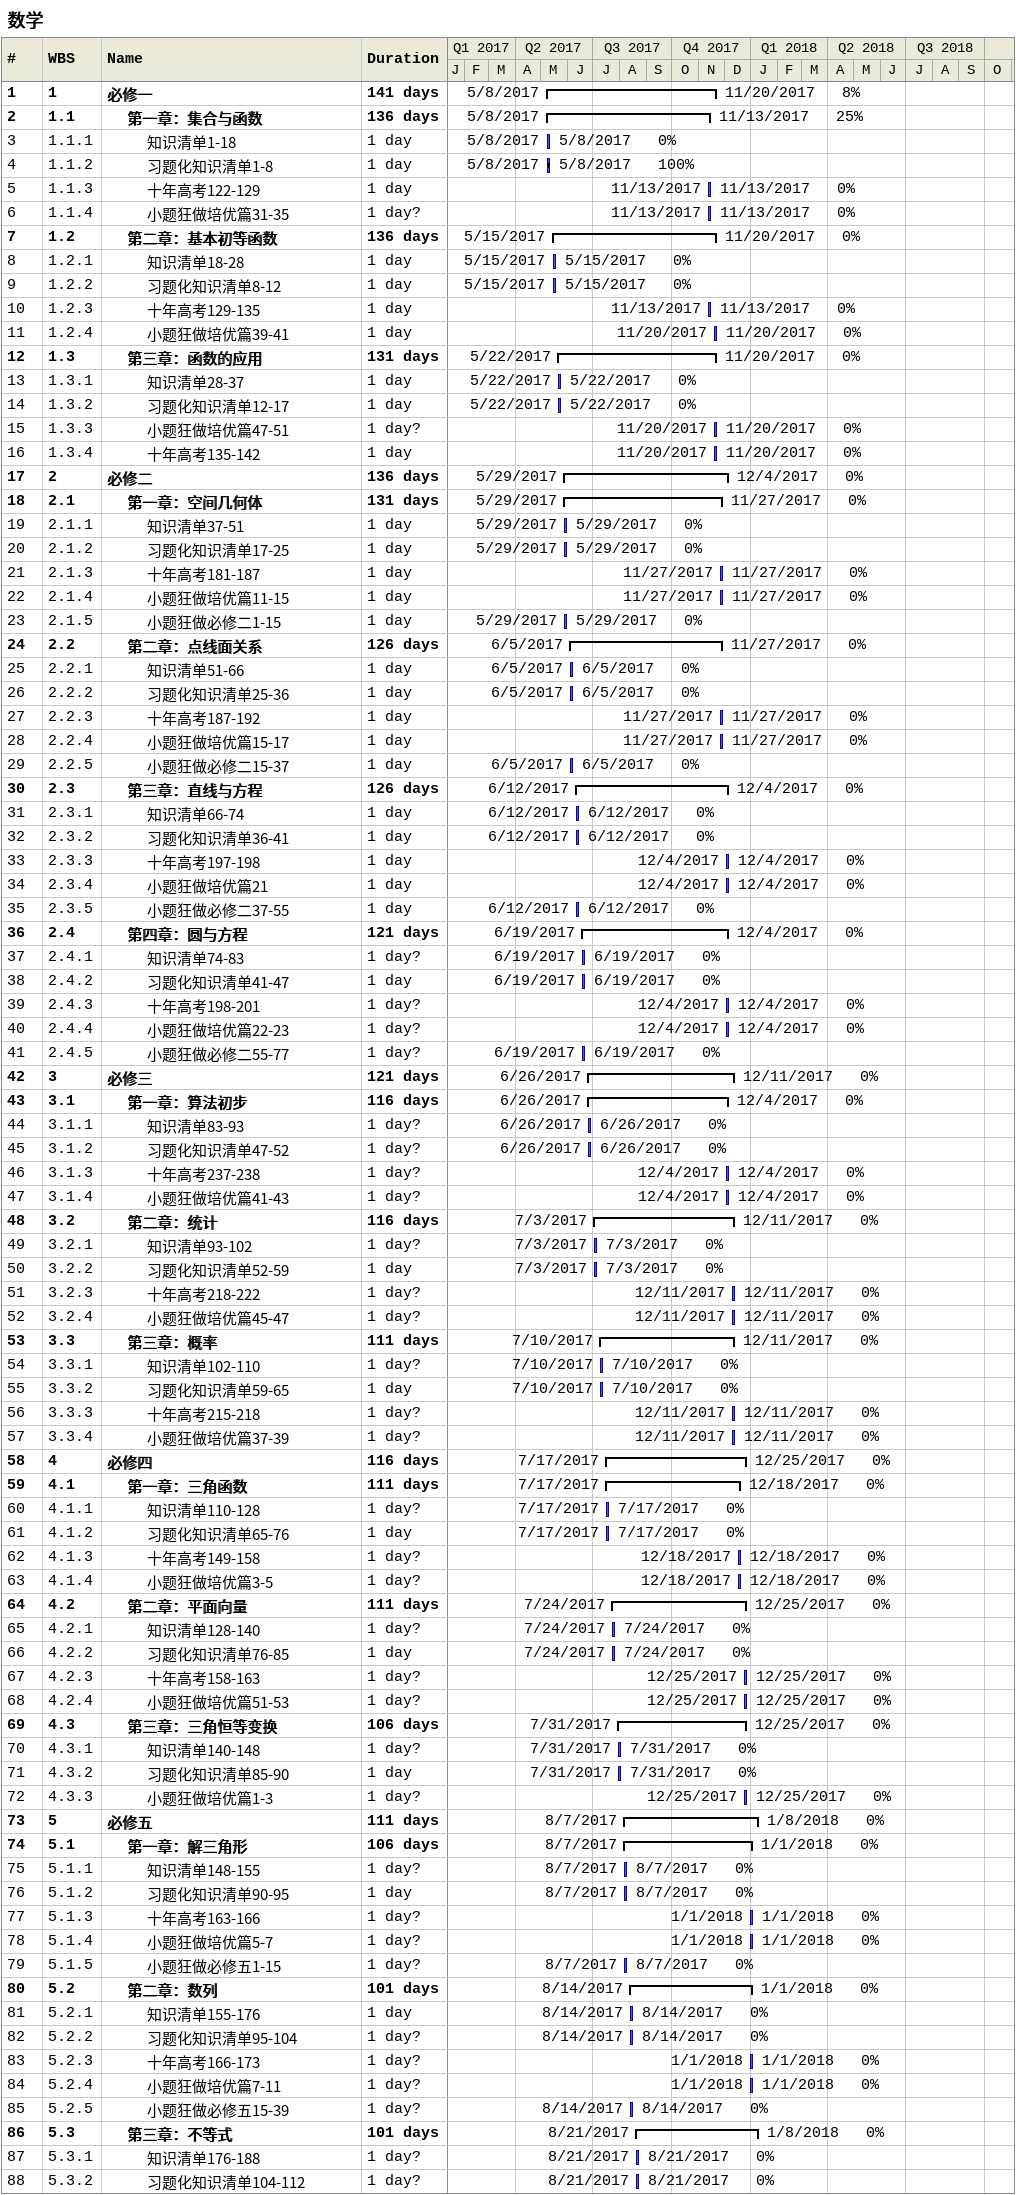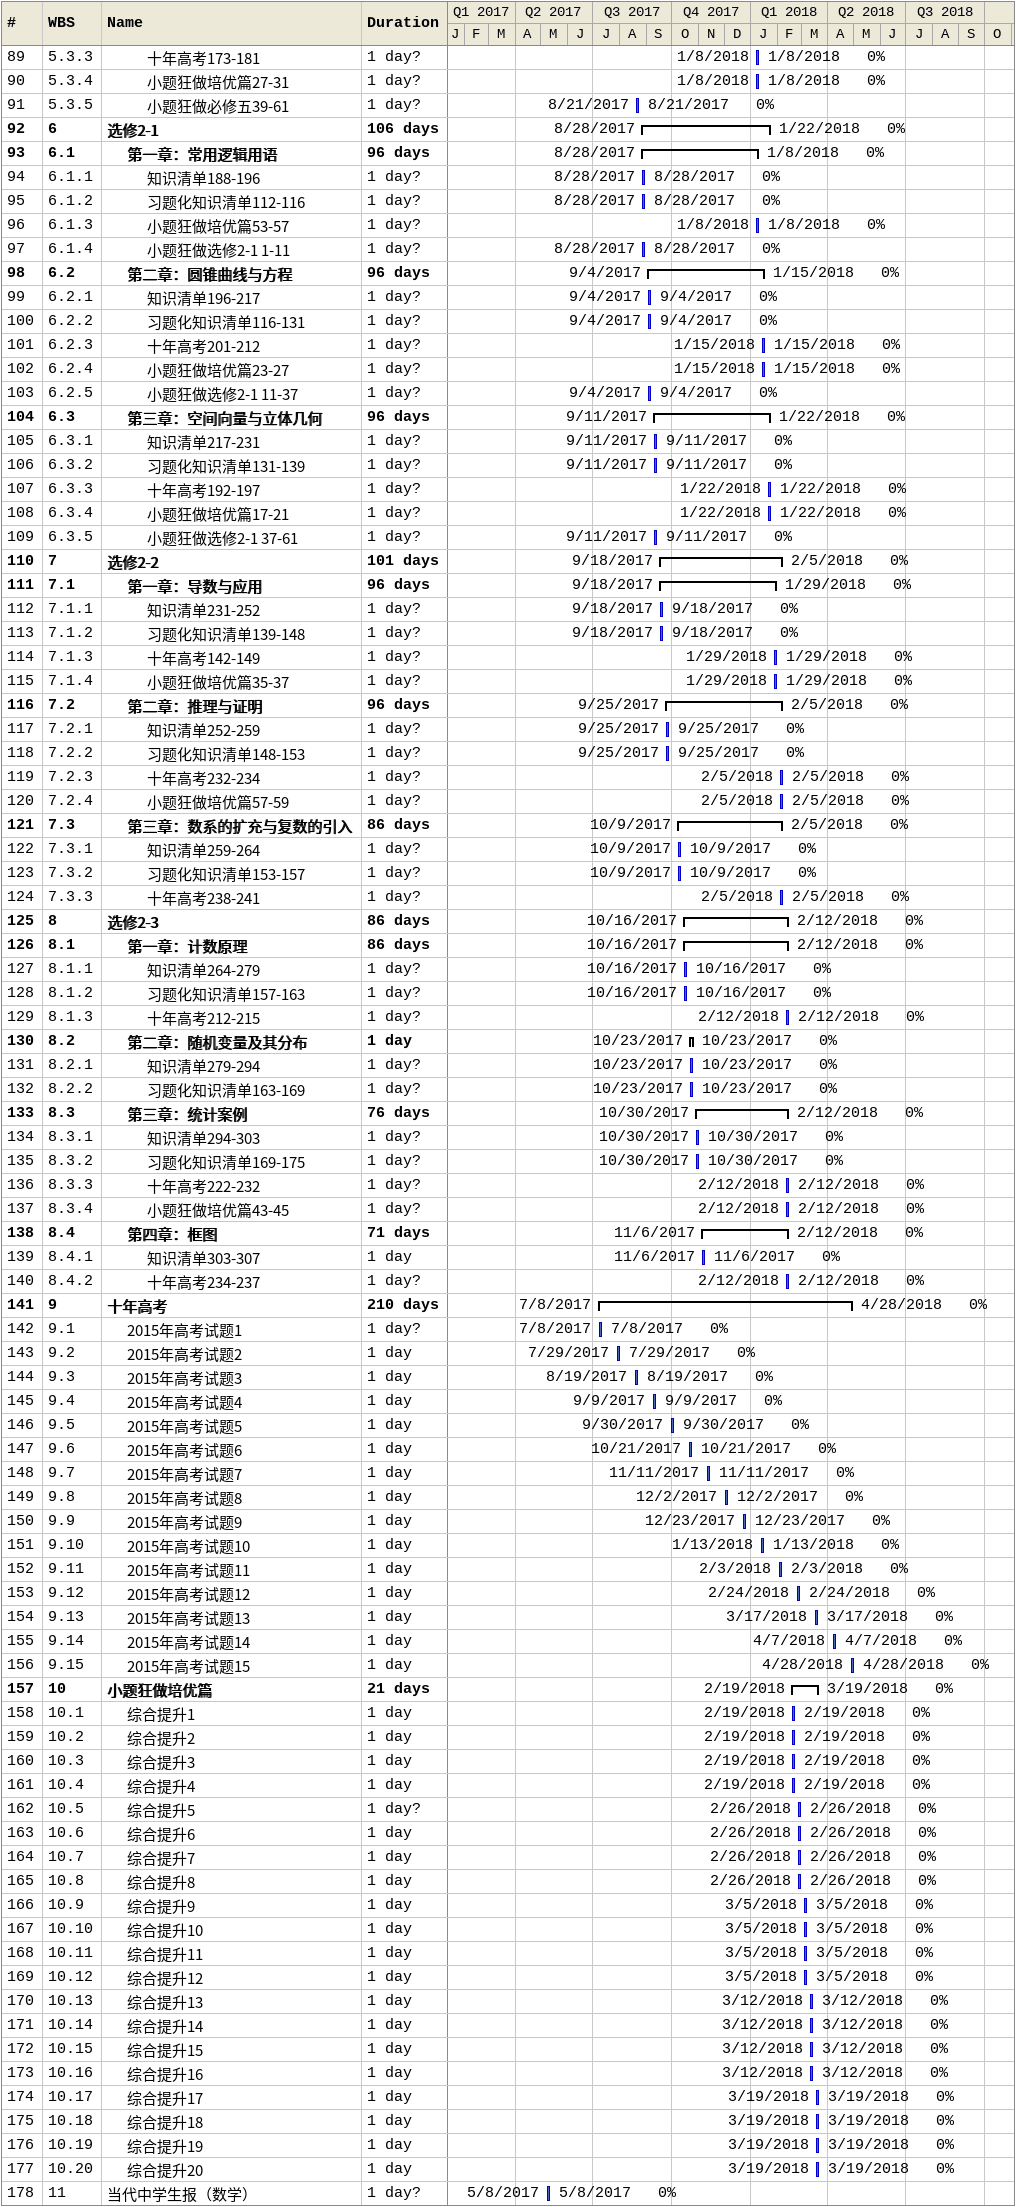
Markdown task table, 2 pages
数学

| ID | WBS | Task | Duration | Start | Finish | % complete |
|---|---|---|---|---|---|---|
| 1 | 1 | **必修一** | 141d | 2017-05-08 | 2017-11-20 | 8 |
| 2 | 1.1 | **第一章：集合与函数** | 136d | 2017-05-08 | 2017-11-13 | 25 |
| 3 | 1.1.1 | 知识清单1-18 | 1d | 2017-05-08 | 2017-05-08 | 0 |
| 4 | 1.1.2 | 习题化知识清单1-8 | 1d | 2017-05-08 | 2017-05-08 | 100 |
| 5 | 1.1.3 | 十年高考122-129 | 1d | 2017-11-13 | 2017-11-13 | 0 |
| 6 | 1.1.4 | 小题狂做培优篇31-35 | 1d? | 2017-11-13 | 2017-11-13 | 0 |
| 7 | 1.2 | **第二章：基本初等函数** | 136d | 2017-05-15 | 2017-11-20 | 0 |
| 8 | 1.2.1 | 知识清单18-28 | 1d | 2017-05-15 | 2017-05-15 | 0 |
| 9 | 1.2.2 | 习题化知识清单8-12 | 1d | 2017-05-15 | 2017-05-15 | 0 |
| 10 | 1.2.3 | 十年高考129-135 | 1d | 2017-11-13 | 2017-11-13 | 0 |
| 11 | 1.2.4 | 小题狂做培优篇39-41 | 1d | 2017-11-20 | 2017-11-20 | 0 |
| 12 | 1.3 | **第三章：函数的应用** | 131d | 2017-05-22 | 2017-11-20 | 0 |
| 13 | 1.3.1 | 知识清单28-37 | 1d | 2017-05-22 | 2017-05-22 | 0 |
| 14 | 1.3.2 | 习题化知识清单12-17 | 1d | 2017-05-22 | 2017-05-22 | 0 |
| 15 | 1.3.3 | 小题狂做培优篇47-51 | 1d? | 2017-11-20 | 2017-11-20 | 0 |
| 16 | 1.3.4 | 十年高考135-142 | 1d | 2017-11-20 | 2017-11-20 | 0 |
| 17 | 2 | **必修二** | 136d | 2017-05-29 | 2017-12-04 | 0 |
| 18 | 2.1 | **第一章：空间几何体** | 131d | 2017-05-29 | 2017-11-27 | 0 |
| 19 | 2.1.1 | 知识清单37-51 | 1d | 2017-05-29 | 2017-05-29 | 0 |
| 20 | 2.1.2 | 习题化知识清单17-25 | 1d | 2017-05-29 | 2017-05-29 | 0 |
| 21 | 2.1.3 | 十年高考181-187 | 1d | 2017-11-27 | 2017-11-27 | 0 |
| 22 | 2.1.4 | 小题狂做培优篇11-15 | 1d | 2017-11-27 | 2017-11-27 | 0 |
| 23 | 2.1.5 | 小题狂做必修二1-15 | 1d | 2017-05-29 | 2017-05-29 | 0 |
| 24 | 2.2 | **第二章：点线面关系** | 126d | 2017-06-05 | 2017-11-27 | 0 |
| 25 | 2.2.1 | 知识清单51-66 | 1d | 2017-06-05 | 2017-06-05 | 0 |
| 26 | 2.2.2 | 习题化知识清单25-36 | 1d | 2017-06-05 | 2017-06-05 | 0 |
| 27 | 2.2.3 | 十年高考187-192 | 1d | 2017-11-27 | 2017-11-27 | 0 |
| 28 | 2.2.4 | 小题狂做培优篇15-17 | 1d | 2017-11-27 | 2017-11-27 | 0 |
| 29 | 2.2.5 | 小题狂做必修二15-37 | 1d | 2017-06-05 | 2017-06-05 | 0 |
| 30 | 2.3 | **第三章：直线与方程** | 126d | 2017-06-12 | 2017-12-04 | 0 |
| 31 | 2.3.1 | 知识清单66-74 | 1d | 2017-06-12 | 2017-06-12 | 0 |
| 32 | 2.3.2 | 习题化知识清单36-41 | 1d | 2017-06-12 | 2017-06-12 | 0 |
| 33 | 2.3.3 | 十年高考197-198 | 1d | 2017-12-04 | 2017-12-04 | 0 |
| 34 | 2.3.4 | 小题狂做培优篇21 | 1d | 2017-12-04 | 2017-12-04 | 0 |
| 35 | 2.3.5 | 小题狂做必修二37-55 | 1d | 2017-06-12 | 2017-06-12 | 0 |
| 36 | 2.4 | **第四章：圆与方程** | 121d | 2017-06-19 | 2017-12-04 | 0 |
| 37 | 2.4.1 | 知识清单74-83 | 1d? | 2017-06-19 | 2017-06-19 | 0 |
| 38 | 2.4.2 | 习题化知识清单41-47 | 1d | 2017-06-19 | 2017-06-19 | 0 |
| 39 | 2.4.3 | 十年高考198-201 | 1d? | 2017-12-04 | 2017-12-04 | 0 |
| 40 | 2.4.4 | 小题狂做培优篇22-23 | 1d? | 2017-12-04 | 2017-12-04 | 0 |
| 41 | 2.4.5 | 小题狂做必修二55-77 | 1d? | 2017-06-19 | 2017-06-19 | 0 |
| 42 | 3 | **必修三** | 121d | 2017-06-26 | 2017-12-11 | 0 |
| 43 | 3.1 | **第一章：算法初步** | 116d | 2017-06-26 | 2017-12-04 | 0 |
| 44 | 3.1.1 | 知识清单83-93 | 1d? | 2017-06-26 | 2017-06-26 | 0 |
| 45 | 3.1.2 | 习题化知识清单47-52 | 1d? | 2017-06-26 | 2017-06-26 | 0 |
| 46 | 3.1.3 | 十年高考237-238 | 1d? | 2017-12-04 | 2017-12-04 | 0 |
| 47 | 3.1.4 | 小题狂做培优篇41-43 | 1d? | 2017-12-04 | 2017-12-04 | 0 |
| 48 | 3.2 | **第二章：统计** | 116d | 2017-07-03 | 2017-12-11 | 0 |
| 49 | 3.2.1 | 知识清单93-102 | 1d? | 2017-07-03 | 2017-07-03 | 0 |
| 50 | 3.2.2 | 习题化知识清单52-59 | 1d | 2017-07-03 | 2017-07-03 | 0 |
| 51 | 3.2.3 | 十年高考218-222 | 1d? | 2017-12-11 | 2017-12-11 | 0 |
| 52 | 3.2.4 | 小题狂做培优篇45-47 | 1d? | 2017-12-11 | 2017-12-11 | 0 |
| 53 | 3.3 | **第三章：概率** | 111d | 2017-07-10 | 2017-12-11 | 0 |
| 54 | 3.3.1 | 知识清单102-110 | 1d? | 2017-07-10 | 2017-07-10 | 0 |
| 55 | 3.3.2 | 习题化知识清单59-65 | 1d | 2017-07-10 | 2017-07-10 | 0 |
| 56 | 3.3.3 | 十年高考215-218 | 1d? | 2017-12-11 | 2017-12-11 | 0 |
| 57 | 3.3.4 | 小题狂做培优篇37-39 | 1d? | 2017-12-11 | 2017-12-11 | 0 |
| 58 | 4 | **必修四** | 116d | 2017-07-17 | 2017-12-25 | 0 |
| 59 | 4.1 | **第一章：三角函数** | 111d | 2017-07-17 | 2017-12-18 | 0 |
| 60 | 4.1.1 | 知识清单110-128 | 1d? | 2017-07-17 | 2017-07-17 | 0 |
| 61 | 4.1.2 | 习题化知识清单65-76 | 1d | 2017-07-17 | 2017-07-17 | 0 |
| 62 | 4.1.3 | 十年高考149-158 | 1d? | 2017-12-18 | 2017-12-18 | 0 |
| 63 | 4.1.4 | 小题狂做培优篇3-5 | 1d? | 2017-12-18 | 2017-12-18 | 0 |
| 64 | 4.2 | **第二章：平面向量** | 111d | 2017-07-24 | 2017-12-25 | 0 |
| 65 | 4.2.1 | 知识清单128-140 | 1d? | 2017-07-24 | 2017-07-24 | 0 |
| 66 | 4.2.2 | 习题化知识清单76-85 | 1d | 2017-07-24 | 2017-07-24 | 0 |
| 67 | 4.2.3 | 十年高考158-163 | 1d? | 2017-12-25 | 2017-12-25 | 0 |
| 68 | 4.2.4 | 小题狂做培优篇51-53 | 1d? | 2017-12-25 | 2017-12-25 | 0 |
| 69 | 4.3 | **第三章：三角恒等变换** | 106d | 2017-07-31 | 2017-12-25 | 0 |
| 70 | 4.3.1 | 知识清单140-148 | 1d? | 2017-07-31 | 2017-07-31 | 0 |
| 71 | 4.3.2 | 习题化知识清单85-90 | 1d | 2017-07-31 | 2017-07-31 | 0 |
| 72 | 4.3.3 | 小题狂做培优篇1-3 | 1d? | 2017-12-25 | 2017-12-25 | 0 |
| 73 | 5 | **必修五** | 111d | 2017-08-07 | 2018-01-08 | 0 |
| 74 | 5.1 | **第一章：解三角形** | 106d | 2017-08-07 | 2018-01-01 | 0 |
| 75 | 5.1.1 | 知识清单148-155 | 1d? | 2017-08-07 | 2017-08-07 | 0 |
| 76 | 5.1.2 | 习题化知识清单90-95 | 1d | 2017-08-07 | 2017-08-07 | 0 |
| 77 | 5.1.3 | 十年高考163-166 | 1d? | 2018-01-01 | 2018-01-01 | 0 |
| 78 | 5.1.4 | 小题狂做培优篇5-7 | 1d? | 2018-01-01 | 2018-01-01 | 0 |
| 79 | 5.1.5 | 小题狂做必修五1-15 | 1d? | 2017-08-07 | 2017-08-07 | 0 |
| 80 | 5.2 | **第二章：数列** | 101d | 2017-08-14 | 2018-01-01 | 0 |
| 81 | 5.2.1 | 知识清单155-176 | 1d | 2017-08-14 | 2017-08-14 | 0 |
| 82 | 5.2.2 | 习题化知识清单95-104 | 1d? | 2017-08-14 | 2017-08-14 | 0 |
| 83 | 5.2.3 | 十年高考166-173 | 1d? | 2018-01-01 | 2018-01-01 | 0 |
| 84 | 5.2.4 | 小题狂做培优篇7-11 | 1d? | 2018-01-01 | 2018-01-01 | 0 |
| 85 | 5.2.5 | 小题狂做必修五15-39 | 1d? | 2017-08-14 | 2017-08-14 | 0 |
| 86 | 5.3 | **第三章：不等式** | 101d | 2017-08-21 | 2018-01-08 | 0 |
| 87 | 5.3.1 | 知识清单176-188 | 1d? | 2017-08-21 | 2017-08-21 | 0 |
| 88 | 5.3.2 | 习题化知识清单104-112 | 1d? | 2017-08-21 | 2017-08-21 | 0 |
| 89 | 5.3.3 | 十年高考173-181 | 1d? | 2018-01-08 | 2018-01-08 | 0 |
| 90 | 5.3.4 | 小题狂做培优篇27-31 | 1d? | 2018-01-08 | 2018-01-08 | 0 |
| 91 | 5.3.5 | 小题狂做必修五39-61 | 1d? | 2017-08-21 | 2017-08-21 | 0 |
| 92 | 6 | **选修2-1** | 106d | 2017-08-28 | 2018-01-22 | 0 |
| 93 | 6.1 | **第一章：常用逻辑用语** | 96d | 2017-08-28 | 2018-01-08 | 0 |
| 94 | 6.1.1 | 知识清单188-196 | 1d? | 2017-08-28 | 2017-08-28 | 0 |
| 95 | 6.1.2 | 习题化知识清单112-116 | 1d? | 2017-08-28 | 2017-08-28 | 0 |
| 96 | 6.1.3 | 小题狂做培优篇53-57 | 1d? | 2018-01-08 | 2018-01-08 | 0 |
| 97 | 6.1.4 | 小题狂做选修2-1 1-11 | 1d? | 2017-08-28 | 2017-08-28 | 0 |
| 98 | 6.2 | **第二章：圆锥曲线与方程** | 96d | 2017-09-04 | 2018-01-15 | 0 |
| 99 | 6.2.1 | 知识清单196-217 | 1d? | 2017-09-04 | 2017-09-04 | 0 |
| 100 | 6.2.2 | 习题化知识清单116-131 | 1d? | 2017-09-04 | 2017-09-04 | 0 |
| 101 | 6.2.3 | 十年高考201-212 | 1d? | 2018-01-15 | 2018-01-15 | 0 |
| 102 | 6.2.4 | 小题狂做培优篇23-27 | 1d? | 2018-01-15 | 2018-01-15 | 0 |
| 103 | 6.2.5 | 小题狂做选修2-1 11-37 | 1d? | 2017-09-04 | 2017-09-04 | 0 |
| 104 | 6.3 | **第三章：空间向量与立体几何** | 96d | 2017-09-11 | 2018-01-22 | 0 |
| 105 | 6.3.1 | 知识清单217-231 | 1d? | 2017-09-11 | 2017-09-11 | 0 |
| 106 | 6.3.2 | 习题化知识清单131-139 | 1d? | 2017-09-11 | 2017-09-11 | 0 |
| 107 | 6.3.3 | 十年高考192-197 | 1d? | 2018-01-22 | 2018-01-22 | 0 |
| 108 | 6.3.4 | 小题狂做培优篇17-21 | 1d? | 2018-01-22 | 2018-01-22 | 0 |
| 109 | 6.3.5 | 小题狂做选修2-1 37-61 | 1d? | 2017-09-11 | 2017-09-11 | 0 |
| 110 | 7 | **选修2-2** | 101d | 2017-09-18 | 2018-02-05 | 0 |
| 111 | 7.1 | **第一章：导数与应用** | 96d | 2017-09-18 | 2018-01-29 | 0 |
| 112 | 7.1.1 | 知识清单231-252 | 1d? | 2017-09-18 | 2017-09-18 | 0 |
| 113 | 7.1.2 | 习题化知识清单139-148 | 1d? | 2017-09-18 | 2017-09-18 | 0 |
| 114 | 7.1.3 | 十年高考142-149 | 1d? | 2018-01-29 | 2018-01-29 | 0 |
| 115 | 7.1.4 | 小题狂做培优篇35-37 | 1d? | 2018-01-29 | 2018-01-29 | 0 |
| 116 | 7.2 | **第二章：推理与证明** | 96d | 2017-09-25 | 2018-02-05 | 0 |
| 117 | 7.2.1 | 知识清单252-259 | 1d? | 2017-09-25 | 2017-09-25 | 0 |
| 118 | 7.2.2 | 习题化知识清单148-153 | 1d? | 2017-09-25 | 2017-09-25 | 0 |
| 119 | 7.2.3 | 十年高考232-234 | 1d? | 2018-02-05 | 2018-02-05 | 0 |
| 120 | 7.2.4 | 小题狂做培优篇57-59 | 1d? | 2018-02-05 | 2018-02-05 | 0 |
| 121 | 7.3 | **第三章：数系的扩充与复数的引入** | 86d | 2017-10-09 | 2018-02-05 | 0 |
| 122 | 7.3.1 | 知识清单259-264 | 1d? | 2017-10-09 | 2017-10-09 | 0 |
| 123 | 7.3.2 | 习题化知识清单153-157 | 1d? | 2017-10-09 | 2017-10-09 | 0 |
| 124 | 7.3.3 | 十年高考238-241 | 1d? | 2018-02-05 | 2018-02-05 | 0 |
| 125 | 8 | **选修2-3** | 86d | 2017-10-16 | 2018-02-12 | 0 |
| 126 | 8.1 | **第一章：计数原理** | 86d | 2017-10-16 | 2018-02-12 | 0 |
| 127 | 8.1.1 | 知识清单264-279 | 1d? | 2017-10-16 | 2017-10-16 | 0 |
| 128 | 8.1.2 | 习题化知识清单157-163 | 1d? | 2017-10-16 | 2017-10-16 | 0 |
| 129 | 8.1.3 | 十年高考212-215 | 1d? | 2018-02-12 | 2018-02-12 | 0 |
| 130 | 8.2 | **第二章：随机变量及其分布** | 1d | 2017-10-23 | 2017-10-23 | 0 |
| 131 | 8.2.1 | 知识清单279-294 | 1d? | 2017-10-23 | 2017-10-23 | 0 |
| 132 | 8.2.2 | 习题化知识清单163-169 | 1d? | 2017-10-23 | 2017-10-23 | 0 |
| 133 | 8.3 | **第三章：统计案例** | 76d | 2017-10-30 | 2018-02-12 | 0 |
| 134 | 8.3.1 | 知识清单294-303 | 1d? | 2017-10-30 | 2017-10-30 | 0 |
| 135 | 8.3.2 | 习题化知识清单169-175 | 1d? | 2017-10-30 | 2017-10-30 | 0 |
| 136 | 8.3.3 | 十年高考222-232 | 1d? | 2018-02-12 | 2018-02-12 | 0 |
| 137 | 8.3.4 | 小题狂做培优篇43-45 | 1d? | 2018-02-12 | 2018-02-12 | 0 |
| 138 | 8.4 | **第四章：框图** | 71d | 2017-11-06 | 2018-02-12 | 0 |
| 139 | 8.4.1 | 知识清单303-307 | 1d | 2017-11-06 | 2017-11-06 | 0 |
| 140 | 8.4.2 | 十年高考234-237 | 1d? | 2018-02-12 | 2018-02-12 | 0 |
| 141 | 9 | **十年高考** | 210d | 2017-07-08 | 2018-04-28 | 0 |
| 142 | 9.1 | 2015年高考试题1 | 1d? | 2017-07-08 | 2017-07-08 | 0 |
| 143 | 9.2 | 2015年高考试题2 | 1d | 2017-07-29 | 2017-07-29 | 0 |
| 144 | 9.3 | 2015年高考试题3 | 1d | 2017-08-19 | 2017-08-19 | 0 |
| 145 | 9.4 | 2015年高考试题4 | 1d | 2017-09-09 | 2017-09-09 | 0 |
| 146 | 9.5 | 2015年高考试题5 | 1d | 2017-09-30 | 2017-09-30 | 0 |
| 147 | 9.6 | 2015年高考试题6 | 1d | 2017-10-21 | 2017-10-21 | 0 |
| 148 | 9.7 | 2015年高考试题7 | 1d | 2017-11-11 | 2017-11-11 | 0 |
| 149 | 9.8 | 2015年高考试题8 | 1d | 2017-12-02 | 2017-12-02 | 0 |
| 150 | 9.9 | 2015年高考试题9 | 1d | 2017-12-23 | 2017-12-23 | 0 |
| 151 | 9.10 | 2015年高考试题10 | 1d | 2018-01-13 | 2018-01-13 | 0 |
| 152 | 9.11 | 2015年高考试题11 | 1d | 2018-02-03 | 2018-02-03 | 0 |
| 153 | 9.12 | 2015年高考试题12 | 1d | 2018-02-24 | 2018-02-24 | 0 |
| 154 | 9.13 | 2015年高考试题13 | 1d | 2018-03-17 | 2018-03-17 | 0 |
| 155 | 9.14 | 2015年高考试题14 | 1d | 2018-04-07 | 2018-04-07 | 0 |
| 156 | 9.15 | 2015年高考试题15 | 1d | 2018-04-28 | 2018-04-28 | 0 |
| 157 | 10 | **小题狂做培优篇** | 21d | 2018-02-19 | 2018-03-19 | 0 |
| 158 | 10.1 | 综合提升1 | 1d | 2018-02-19 | 2018-02-19 | 0 |
| 159 | 10.2 | 综合提升2 | 1d | 2018-02-19 | 2018-02-19 | 0 |
| 160 | 10.3 | 综合提升3 | 1d | 2018-02-19 | 2018-02-19 | 0 |
| 161 | 10.4 | 综合提升4 | 1d | 2018-02-19 | 2018-02-19 | 0 |
| 162 | 10.5 | 综合提升5 | 1d? | 2018-02-26 | 2018-02-26 | 0 |
| 163 | 10.6 | 综合提升6 | 1d | 2018-02-26 | 2018-02-26 | 0 |
| 164 | 10.7 | 综合提升7 | 1d | 2018-02-26 | 2018-02-26 | 0 |
| 165 | 10.8 | 综合提升8 | 1d | 2018-02-26 | 2018-02-26 | 0 |
| 166 | 10.9 | 综合提升9 | 1d | 2018-03-05 | 2018-03-05 | 0 |
| 167 | 10.10 | 综合提升10 | 1d | 2018-03-05 | 2018-03-05 | 0 |
| 168 | 10.11 | 综合提升11 | 1d | 2018-03-05 | 2018-03-05 | 0 |
| 169 | 10.12 | 综合提升12 | 1d | 2018-03-05 | 2018-03-05 | 0 |
| 170 | 10.13 | 综合提升13 | 1d | 2018-03-12 | 2018-03-12 | 0 |
| 171 | 10.14 | 综合提升14 | 1d | 2018-03-12 | 2018-03-12 | 0 |
| 172 | 10.15 | 综合提升15 | 1d | 2018-03-12 | 2018-03-12 | 0 |
| 173 | 10.16 | 综合提升16 | 1d | 2018-03-12 | 2018-03-12 | 0 |
| 174 | 10.17 | 综合提升17 | 1d | 2018-03-19 | 2018-03-19 | 0 |
| 175 | 10.18 | 综合提升18 | 1d | 2018-03-19 | 2018-03-19 | 0 |
| 176 | 10.19 | 综合提升19 | 1d | 2018-03-19 | 2018-03-19 | 0 |
| 177 | 10.20 | 综合提升20 | 1d | 2018-03-19 | 2018-03-19 | 0 |
| 178 | 11 | 当代中学生报（数学） | 1d? | 2017-05-08 | 2017-05-08 | 0 |
